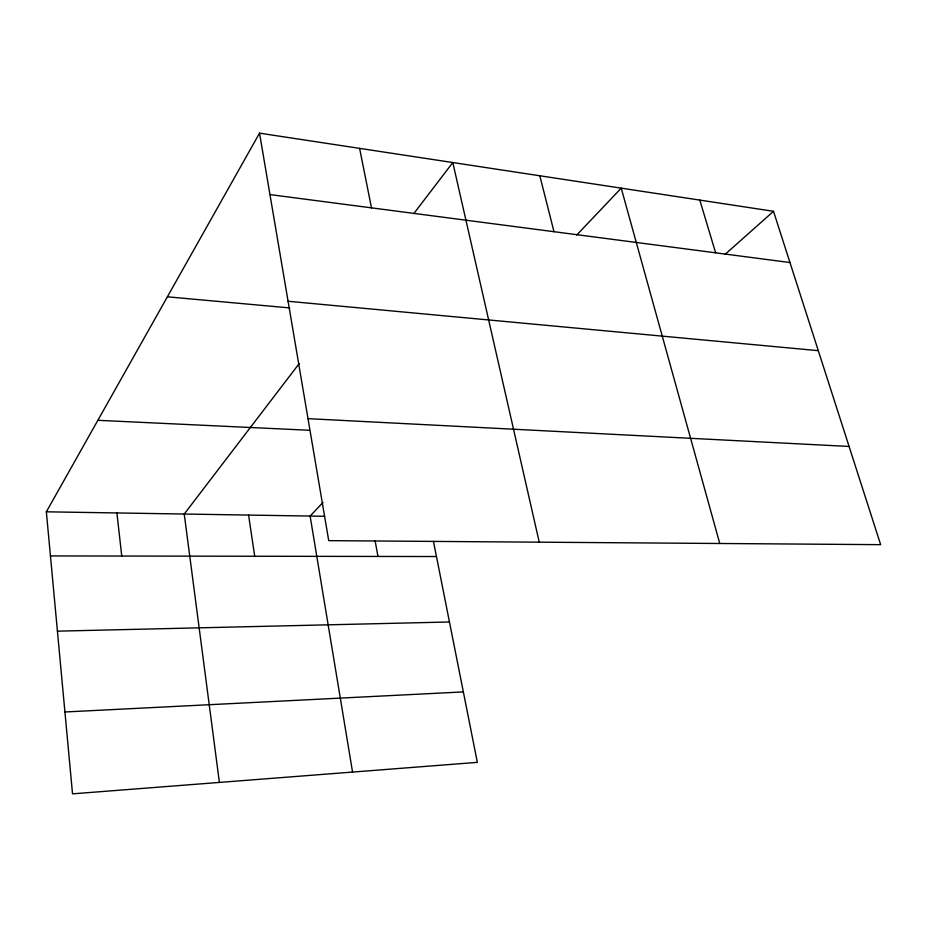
<?xml version="1.0" encoding="UTF-8"?>
<svg xmlns="http://www.w3.org/2000/svg" width="927" height="927" viewBox="0 0 927 927"><rect width="100%" height="100%" fill="white"/><g stroke="black" fill="none" stroke-linecap="round" stroke-linejoin="round"><path stroke-width="1.39" d="M433.454 541.391L477.347 762.365L72.526 793.848L46.35 511.808L259.525 133.152L773.5 211.298L880.65 544.659L328.726 540.65L259.525 133.152M299.166 363.627L184.241 514.033L219.398 782.423M413.732 213.685L452.805 162.538L539.247 542.179M323.025 502.457L310.116 516.061L352.561 772.064M576.721 235.052L621.229 188.146L719.758 543.489M724.96 254.485L773.5 211.298M64.925 711.982L463.349 691.913M57.428 631.16L449.468 621.982M50.44 555.933L436.466 556.536M46.35 511.808L324.554 516.293M97.868 420.302L309.375 430.279M308.007 418.656L849.086 446.455M167.381 296.814L289.757 307.926M288.065 301.263L818.298 350.673M269.954 194.589L789.978 262.538M699.804 200.093L715.632 252.828M539.815 175.759L553.998 231.704M359.606 148.366L371.495 207.868M375.134 540.962L377.961 556.443M248.575 515.076L254.705 556.258M116.906 512.944L121.75 556.049"/></g></svg>
